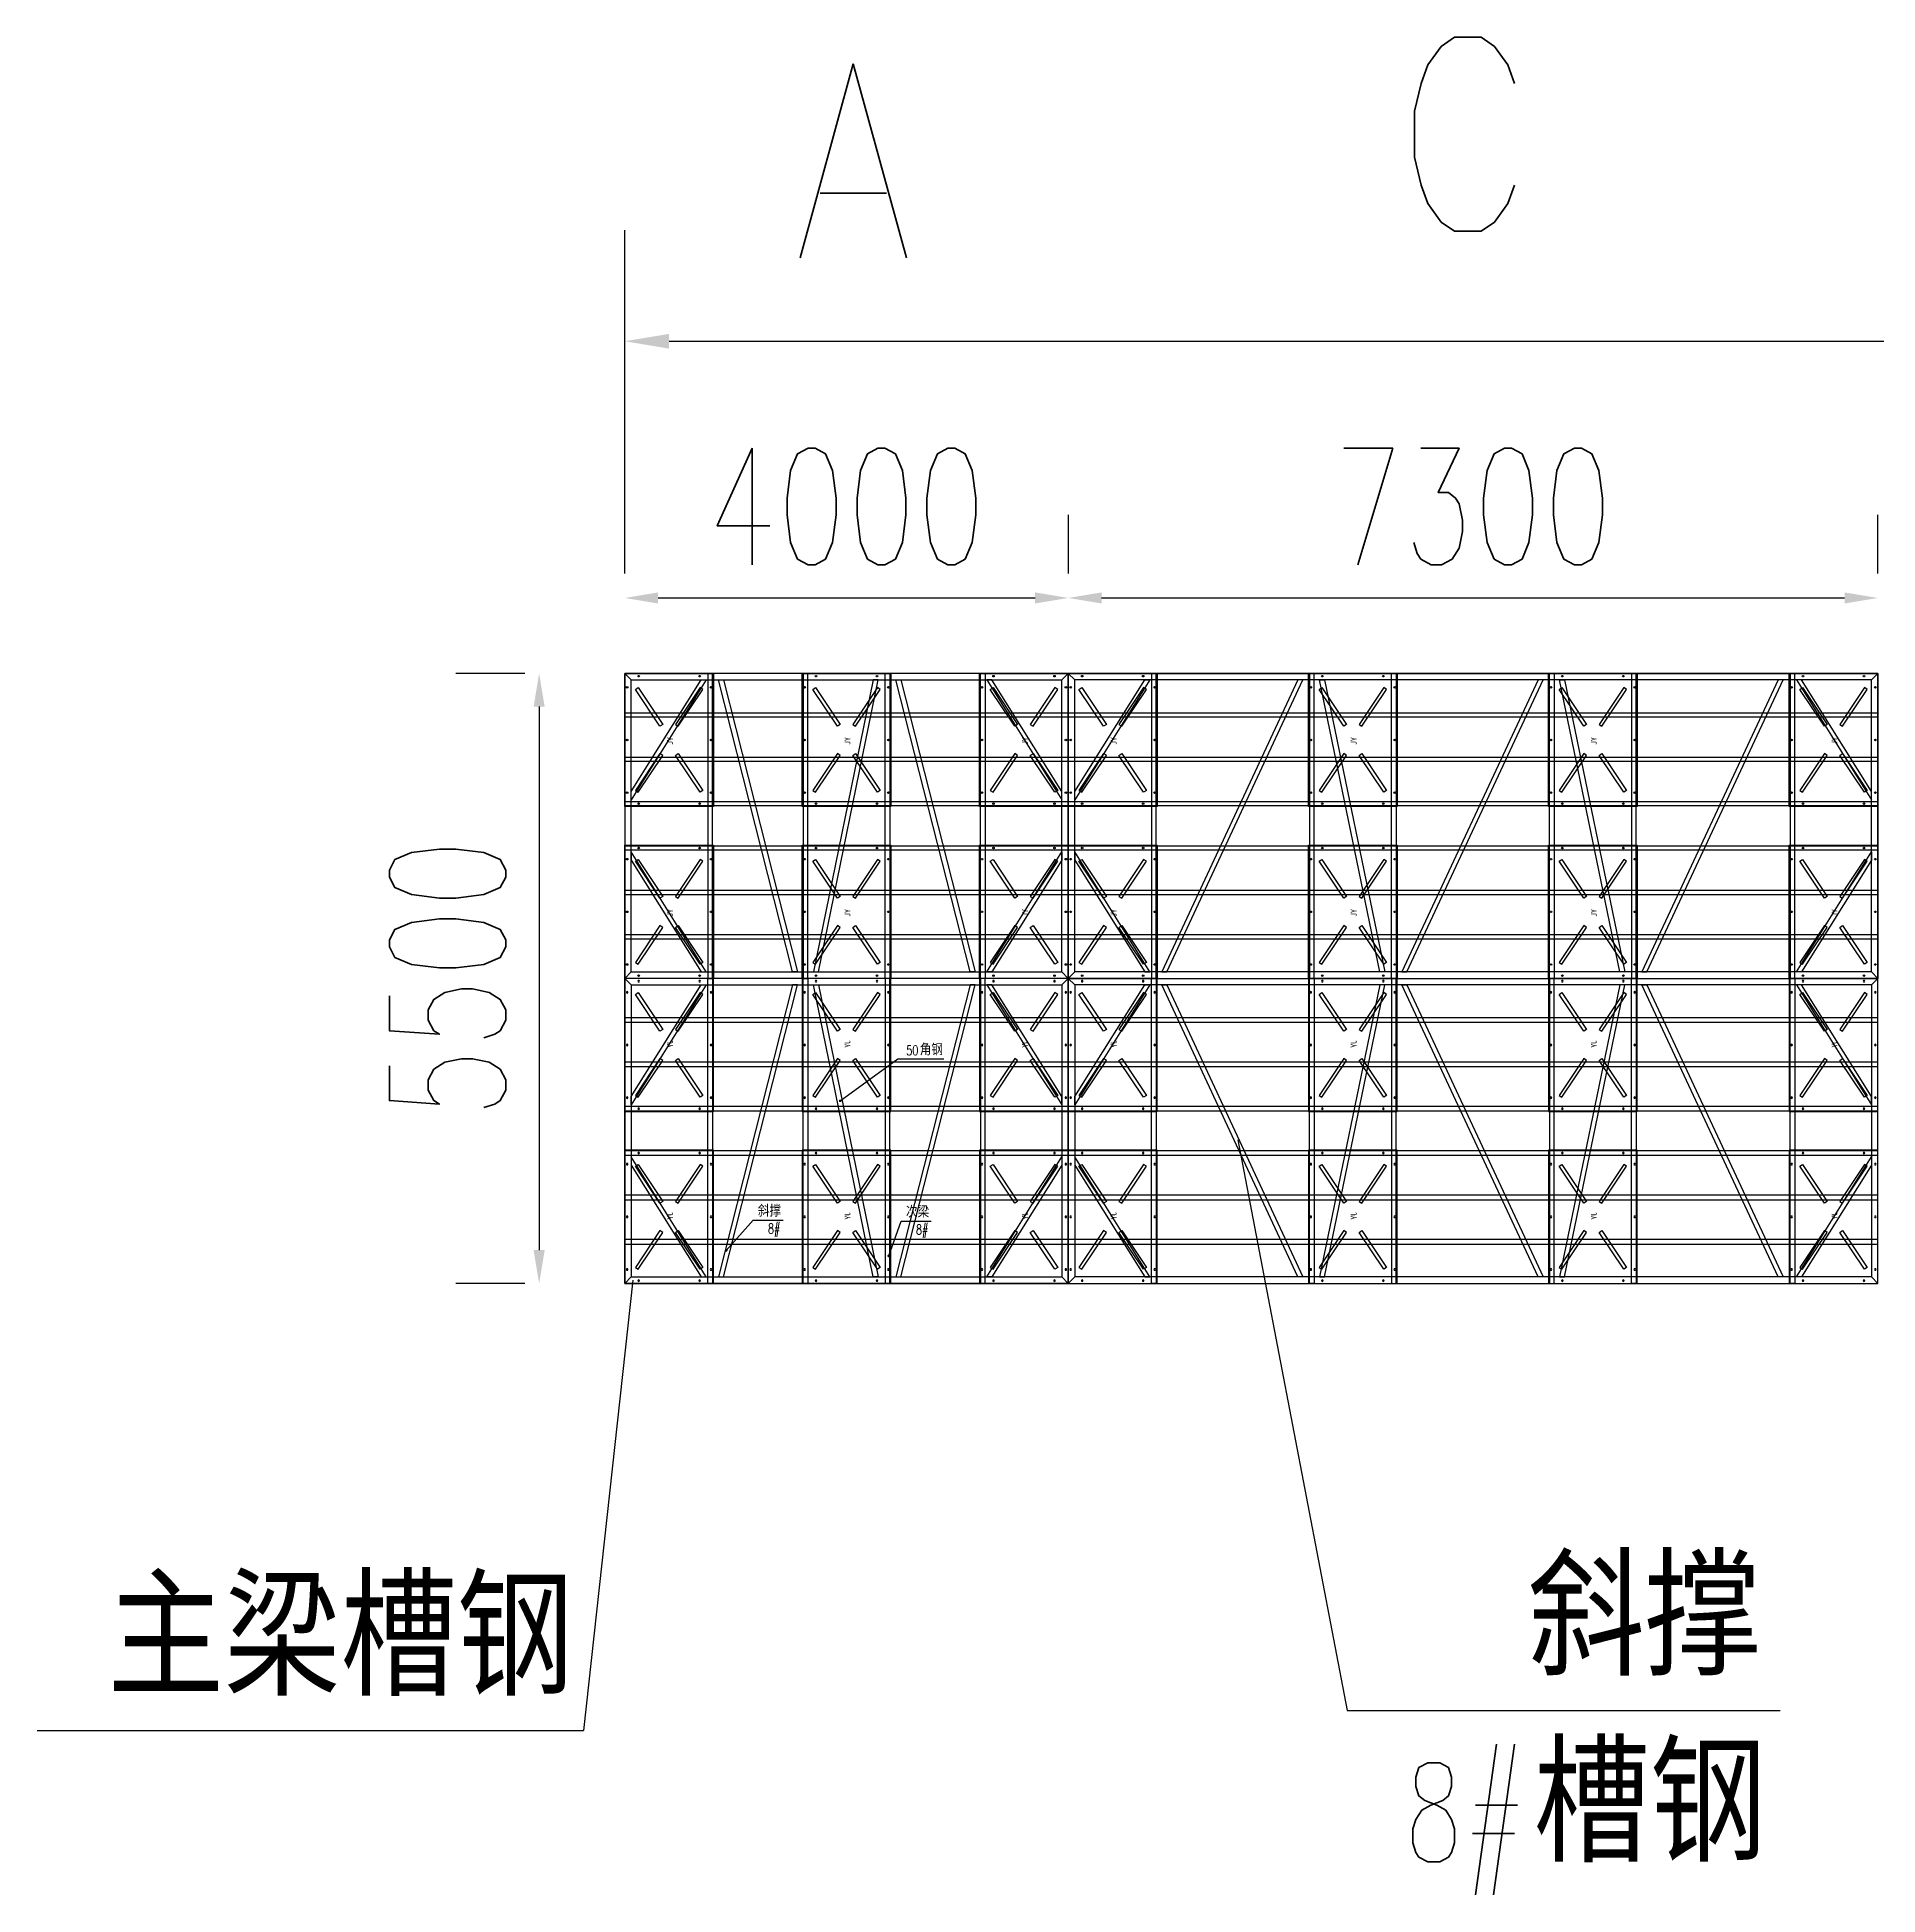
# Model space of a CAD drawing. Header units: millimetres. Extents: x -1471591 to 944464, y -468930 to 547002.
# Drawn here: x -936996 to -920397, y -13154 to 3596 of the extents above; entities that cross this region are included whole.
import ezdxf

# ---------------------------------------------------------------- set-up
doc = ezdxf.new("R2010")
doc.units = ezdxf.units.MM
doc.header["$LTSCALE"] = 10
doc.header["$PDMODE"] = 35
for name, color, linetype in [('DIM_LEAD', 3, 'Continuous'), ('PUB_TEXT', 7, 'Continuous'), ('W-FLOAT_BOWL浮筒', 253, 'Continuous'), ('W-PLASTIC_RAILINGS塑木栏杆', 210, 'Continuous'), ('W-STEEL_FRAME钢架', 3, 'Continuous'), ('W-STEEL_KEEL钢龙骨', 5, 'Continuous')]:
    doc.layers.add(name, color=color, linetype=linetype)
doc.styles.add('_TCH_DIM', font='SIMPLEX.shx', dxfattribs={"bigfont": 'hztxt.shx'})
doc.styles.get("Standard").update_dxf_attribs({"font": 'simplex.shx', "width": 0.8, "bigfont": 'hztxt.shx'})
doc.styles.add('STANDARD_T3', font='simplex.shx', dxfattribs={"width": 0.7, "bigfont": 'hztxt.shx'})
doc.styles.add('黑体', font='simhei.ttf', dxfattribs={"width": 0.8})
doc.dimstyles.new('W&&300', dxfattribs={"dimtxt": 1050, "dimasz": 300, "dimexe": 750, "dimexo": 900, "dimgap": 300, "dimtad": 1, "dimdec": 0, "dimzin": 0, "dimdsep": 46, "dimtxsty": 'STANDARD_T3', "dimcen": 0.09, "dimclrd": 1, "dimclre": 1, "dimclrt": 7, "dimazin": 2, "dimtfac": 1, "dimtdec": 0, "dimtix": 1, "dimtmove": 2, "dimatfit": 3, "dimfxl": 0, "dimtolj": 1, "dimtzin": 0, "dimarcsym": 0})
doc.dimstyles.new('W&&400', dxfattribs={"dimtxt": 1400, "dimasz": 400, "dimexe": 1000, "dimexo": 1200, "dimgap": 400, "dimtad": 1, "dimdec": 0, "dimzin": 0, "dimdsep": 46, "dimtxsty": 'STANDARD_T3', "dimcen": 0.09, "dimclrd": 1, "dimclre": 1, "dimclrt": 7, "dimazin": 2, "dimtfac": 1, "dimtdec": 0, "dimtix": 1, "dimtmove": 2, "dimatfit": 3, "dimfxl": 0, "dimtolj": 1, "dimtzin": 0, "dimarcsym": 0})

# ---------------------------------------------------------------- blocks, each defined once
blk = doc.blocks.new('*D148')
at = {"color": 1, "lineweight": -2, "transparency": 16777216}
for p, q in [((-931697, -1241), (-931697, -711)), ((-927697, -1241), (-927697, -711)), ((-931397, -1461), (-927997, -1461))]:
    blk.add_line(p, q, dxfattribs=at)
at = {"color": 1, "transparency": 16777216}
for points in [[(-931397, -1411), (-931397, -1511), (-931697, -1461)], [(-927997, -1411), (-927997, -1511), (-927697, -1461)]]:
    blk.add_solid(points, dxfattribs=at)
at = {"layer": 'Defpoints', "color": 0, "transparency": 16777216}
for p in [(-927697, -1461), (-931697, -2141), (-927697, -2141)]:
    blk.add_point(p, dxfattribs=at)
at = {"color": 7, "transparency": 16777216, "insert": (-929697, -636), "char_height": 1050, "attachment_point": 5, "style": 'STANDARD_T3'}
blk.add_mtext('\\A1;4000', dxfattribs=at)
blk = doc.blocks.new('*D1265')
at = {"color": 1, "lineweight": -2, "transparency": 16777216}
for p, q in [((-927697, -1241), (-927697, -711)), ((-920397, -1241), (-920397, -711)), ((-927397, -1461), (-920697, -1461))]:
    blk.add_line(p, q, dxfattribs=at)
at = {"color": 1, "transparency": 16777216}
for points in [[(-927397, -1411), (-927397, -1511), (-927697, -1461)], [(-920697, -1411), (-920697, -1511), (-920397, -1461)]]:
    blk.add_solid(points, dxfattribs=at)
at = {"layer": 'Defpoints', "color": 0, "transparency": 16777216}
for p in [(-920397, -1461), (-927697, -2141), (-920397, -2141)]:
    blk.add_point(p, dxfattribs=at)
at = {"color": 7, "transparency": 16777216, "insert": (-924047, -636), "char_height": 1050, "attachment_point": 5, "style": 'STANDARD_T3'}
blk.add_mtext('\\A1;7300', dxfattribs=at)
blk = doc.blocks.new('*D1902')
at = {"color": 1, "lineweight": -2, "transparency": 16777216}
for p, q in [((-931697, -941), (-931697, 1854)), ((-836697, -941), (-836697, 1854)), ((-931297, 854), (-837097, 854))]:
    blk.add_line(p, q, dxfattribs=at)
at = {"color": 1, "transparency": 16777216}
for points in [[(-931297, 920), (-931297, 787), (-931697, 854)], [(-837097, 920), (-837097, 787), (-836697, 854)]]:
    blk.add_solid(points, dxfattribs=at)
at = {"layer": 'Defpoints', "color": 0, "transparency": 16777216}
for p in [(-836697, 854), (-931697, -2141), (-836697, -2141)]:
    blk.add_point(p, dxfattribs=at)
at = {"color": 7, "transparency": 16777216, "insert": (-884197, 1954), "char_height": 1400, "attachment_point": 5, "style": 'STANDARD_T3'}
blk.add_mtext('\\A1;95000', dxfattribs=at)
blk = doc.blocks.new('*D152')
at = {"color": 1, "lineweight": -2, "transparency": 16777216}
for p, q in [((-932597, -2141), (-933219, -2141)), ((-932469, -2441), (-932469, -7341)), ((-932597, -7641), (-933219, -7641))]:
    blk.add_line(p, q, dxfattribs=at)
at = {"color": 1, "transparency": 16777216}
for points in [[(-932519, -2441), (-932419, -2441), (-932469, -2141)], [(-932519, -7341), (-932419, -7341), (-932469, -7641)]]:
    blk.add_solid(points, dxfattribs=at)
at = {"layer": 'Defpoints', "color": 0, "transparency": 16777216}
for p in [(-931697, -2141), (-932469, -7641), (-931697, -7641)]:
    blk.add_point(p, dxfattribs=at)
at = {"color": 7, "transparency": 16777216, "insert": (-933294, -4891), "char_height": 1050, "attachment_point": 5, "rotation": 90, "style": 'STANDARD_T3'}
blk.add_mtext('\\A1;5500', dxfattribs=at)
blk = doc.blocks.new('*U823')
at = {"layer": 'W-STEEL_KEEL钢龙骨'}
blk.add_lwpolyline([(-2000, -20), (2000, -20), (2000, 20), (-2000, 20)], close=True, dxfattribs=at)
blk = doc.blocks.new('*U824')
at = {"color": 0, "linetype": 'ByBlock', "lineweight": -2}
for p in [(0, 2000), (0, 1600), (0, 1200), (0, 800), (0, 400), (0, 0)]:
    blk.add_blockref('*U823', p, dxfattribs=at)
blk = doc.blocks.new('*U825')
at = {"layer": 'W-STEEL_FRAME钢架', "color": 1}
blk.add_lwpolyline([(357, 1317), (312, 1317), (-357, -1317), (-312, -1317)], close=True, dxfattribs=at)
blk = doc.blocks.new('*U826')
at = {"color": 0, "linetype": 'ByBlock', "lineweight": -2}
for p in [(0, 0), (1600, 0)]:
    blk.add_blockref('*U825', p, dxfattribs=at)
blk = doc.blocks.new('*U827')
at = {"layer": 'W-STEEL_FRAME钢架', "color": 6}
for points in [[(-1311, 1317), (-1266, 1317), (-1942, 235), (-1942, 310)], [(-299, -1317), (-254, -1317), (286, 1317), (240, 1317)], [(1311, 1317), (1266, 1317), (1942, 235), (1942, 310)], [(-1311, -1317), (-1266, -1317), (-1942, -235), (-1942, -310)], [(1311, -1317), (1266, -1317), (1942, -235), (1942, -310)]]:
    blk.add_lwpolyline(points, close=True, dxfattribs=at)
blk = doc.blocks.new('*U828')
at = {"color": 0, "linetype": 'ByBlock', "lineweight": -2}
blk.add_blockref('*U827', (0, 0), dxfattribs=at)
blk = doc.blocks.new('$matou$00000186')
for points in [[(-600, 400), (600, 400), (600, -400), (-600, -400)], [(-456, 304), (-472, 279), (-140, 57), (-123, 82)], [(456, 304), (472, 279), (140, 57), (123, 82)], [(-456, -304), (-472, -279), (-140, -57), (-123, -82)], [(456, -304), (472, -279), (140, -57), (123, -82)]]:
    blk.add_lwpolyline(points, close=True)
at = {"color": 1}
for centre in [(-475, 378), (0, 378), (475, 378), (-575, 275), (575, 275), (-575, -275), (575, -275), (-475, -378), (0, -378), (475, -378)]:
    blk.add_circle(centre, 7, dxfattribs=at)
at = {"layer": 'PUB_TEXT', "style": '黑体', "width": 0.8}
blk.add_text('JY', height=52.6, dxfattribs=at).set_placement((-44, -35))
blk = doc.blocks.new('*U829')
at = {"layer": 'W-FLOAT_BOWL浮筒', "rotation": 90}
for p in [(0, 775), (0, -775)]:
    blk.add_blockref('$matou$00000186', p, dxfattribs=at)
blk = doc.blocks.new('*U830')
at = {"layer": 'W-FLOAT_BOWL浮筒', "color": 0, "linetype": 'ByBlock', "lineweight": -2}
for p in [(0, 0), (1600, 0), (3200, 0)]:
    blk.add_blockref('*U829', p, dxfattribs=at)
blk = doc.blocks.new('A')
at = {"layer": 'W-STEEL_FRAME钢架'}
for points in [[(-1935, 1317), (1949, 1317), (2007, 1375), (-1993, 1375)], [(-1935, 1317), (-1993, 1375), (-1993, -1375), (-1935, -1317)], [(1949, 1317), (2007, 1375), (2007, -1375), (1949, -1317)], [(-1935, -1317), (1949, -1317), (2007, -1375), (-1993, -1375)]]:
    blk.add_lwpolyline(points, close=True, dxfattribs=at)
at = {"layer": 'W-STEEL_FRAME钢架', "color": 1}
for points in [[(-1202, 1375), (-1245, 1375), (-1245, -1375), (-1202, -1375)], [(-342, 1375), (-385, 1375), (-385, -1375), (-342, -1375)], [(355, 1375), (398, 1375), (398, -1375), (355, -1375)], [(1215, 1375), (1258, 1375), (1258, -1375), (1215, -1375)]]:
    blk.add_lwpolyline(points, close=True, dxfattribs=at)
blk.add_blockref('*U828', (7, 0))
at = {"xscale": -1}
blk.add_blockref('*U826', (809, 0), dxfattribs=at)
at = {"xscale": -1, "rotation": 180}
blk.add_blockref('*U824', (7, 1000), dxfattribs=at)
at = {"layer": 'W-FLOAT_BOWL浮筒'}
blk.add_blockref('*U830', (-1593, 0), dxfattribs=at)
blk = doc.blocks.new('*U181')
blk.add_blockref('A', (-7, 1375))
at = {"xscale": -1, "rotation": 180}
blk.add_blockref('A', (-7, -1375), dxfattribs=at)
blk = doc.blocks.new('*U182')
at = {"color": 0, "linetype": 'ByBlock', "lineweight": -2}
blk.add_blockref('*U181', (0, 0), dxfattribs=at)
blk = doc.blocks.new('*U590')
at = {"layer": 'W-STEEL_KEEL钢龙骨'}
blk.add_lwpolyline([(-3650, -20), (3650, -20), (3650, 20), (-3650, 20)], close=True, dxfattribs=at)
blk = doc.blocks.new('*U591')
at = {"color": 0, "linetype": 'ByBlock', "lineweight": -2}
for p in [(0, 2000), (0, 1600), (0, 1200), (0, 800), (0, 400), (0, 0)]:
    blk.add_blockref('*U590', p, dxfattribs=at)
blk = doc.blocks.new('*U588')
at = {"layer": 'W-STEEL_FRAME钢架', "color": 1}
blk.add_lwpolyline([(637, 1317), (592, 1317), (-637, -1317), (-592, -1317)], close=True, dxfattribs=at)
blk = doc.blocks.new('*U589')
at = {"color": 0, "linetype": 'ByBlock', "lineweight": -2}
for p in [(0, 0), (2165, 0), (4330, 0)]:
    blk.add_blockref('*U588', p, dxfattribs=at)
blk = doc.blocks.new('C')
at = {"layer": 'W-STEEL_FRAME钢架'}
for points in [[(-3586, 1317), (-3644, 1375), (-3644, -1375), (-3586, -1317)], [(3598, 1317), (-3586, 1317), (-3644, 1375), (3656, 1375)], [(3598, 1317), (3656, 1375), (3656, -1375), (3598, -1317)], [(3598, -1317), (-3586, -1317), (-3644, -1375), (3656, -1375)]]:
    blk.add_lwpolyline(points, close=True, dxfattribs=at)
at = {"layer": 'W-STEEL_FRAME钢架', "color": 1}
for points in [[(-2852, 1375), (-2895, 1375), (-2895, -1375), (-2852, -1375)], [(-1427, 1375), (-1470, 1375), (-1470, -1375), (-1427, -1375)], [(-730, 1375), (-687, 1375), (-687, -1375), (-730, -1375)], [(695, 1375), (738, 1375), (738, -1375), (695, -1375)], [(1478, 1375), (1435, 1375), (1435, -1375), (1478, -1375)], [(2908, 1375), (2865, 1375), (2865, -1375), (2908, -1375)]]:
    blk.add_lwpolyline(points, close=True, dxfattribs=at)
at = {"layer": 'W-STEEL_FRAME钢架', "color": 6}
for points in [[(-2955, 1317), (-2909, 1317), (-3586, 235), (-3586, 310)], [(-1380, 1317), (-1335, 1317), (-791, -1317), (-836, -1317)], [(785, 1317), (830, 1317), (1374, -1317), (1329, -1317)], [(2967, 1317), (2922, 1317), (3598, 235), (3598, 310)], [(-2955, -1317), (-2909, -1317), (-3586, -235), (-3586, -310)], [(2967, -1317), (2922, -1317), (3598, -235), (3598, -310)]]:
    blk.add_lwpolyline(points, close=True, dxfattribs=at)
blk.add_blockref('*U589', (-2165, 0))
at = {"xscale": -1, "rotation": 180}
blk.add_blockref('*U591', (6, 1000), dxfattribs=at)
at = {"layer": 'W-FLOAT_BOWL浮筒', "rotation": 90}
for p in [(-3244, 775), (-1079, 775), (1086, 775), (3256, 775), (-3244, -775), (-1079, -775), (1086, -775), (3256, -775)]:
    blk.add_blockref('$matou$00000186', p, dxfattribs=at)
blk = doc.blocks.new('*U185')
blk.add_blockref('C', (-6, 1375))
at = {"xscale": -1, "rotation": 180}
blk.add_blockref('C', (-6, -1375), dxfattribs=at)
blk = doc.blocks.new('*U186')
at = {"color": 0, "linetype": 'ByBlock', "lineweight": -2}
blk.add_blockref('*U185', (0, 0), dxfattribs=at)

msp = doc.modelspace()

# ---------------------------------------------------------------- linework, layer by layer
for points in [[(-931697.2, -7641.3), (-927697.2, -7641.3), (-927697.2, -2141.3), (-931697.2, -2141.3)], [(-927697.2, -7641.3), (-920397.2, -7641.3), (-920397.2, -2141.3), (-927697.2, -2141.3)]]:
    msp.add_lwpolyline(points, close=True)
at = {"layer": 'DIM_LEAD'}
for p, q in [((-929753.9, -5995.1), (-929234.8, -5616)), ((-929234.8, -5616), (-928820.9, -5616)), ((-926167.6, -6347.2), (-925183.6, -11491.9)), ((-930782.1, -7343.8), (-930539.2, -7070.9)), ((-930539.2, -7070.9), (-930269.2, -7070.9)), ((-929316.6, -7393.7), (-929204.2, -7079.2)), ((-929204.2, -7079.2), (-928934.2, -7079.2)), ((-931623.8, -7612.5), (-932068.9, -11674)), ((-925183.6, -11491.9), (-921277.6, -11491.9)), ((-936995.7, -11674), (-932068.9, -11674))]:
    msp.add_line(p, q, dxfattribs=at)
at = {"layer": 'DIM_LEAD', "const_width": 12}
for points in [[(-929758.7, -5998.6, 1), (-929749, -5991.6, 1)], [(-930786.1, -7348.3, 1), (-930778.1, -7339.3, 1)], [(-929318.6, -7399.4, 1), (-929314.6, -7388.1, 1)]]:
    msp.add_lwpolyline(points, format="xyb", close=True, dxfattribs=at)

# ---------------------------------------------------------------- block references
for name, p in [('*U182', (-929697.2, -4891.3)), ('*U186', (-924047.2, -4891.3))]:
    msp.add_blockref(name, p)

# ---------------------------------------------------------------- texts
at = {"layer": 'W-PLASTIC_RAILINGS塑木栏杆', "color": 0, "width": 0.8}
for s, p in [('C', (-924754.7, 1845.6)), ('A', (-930176, 1605.7))]:
    msp.add_text(s, height=1750, dxfattribs=at).set_placement(p)
at = {"layer": 'W-STEEL_FRAME钢架', "color": 7, "style": '_TCH_DIM', "width": 0.705882}
for s, height, p in [('50', 89.25, (-929157.6, -5584.5)), ('8#', 89.25, (-930405.7, -7191.6)), ('8#', 89.25, (-929070.7, -7199.9)), ('8#', 892.5, (-924672.4, -12856.9))]:
    msp.add_text(s, height=height, dxfattribs=at).set_placement(p)
at = {"layer": 'W-STEEL_FRAME钢架', "color": 7, "style": '_TCH_DIM'}
for s, height, p in [('角钢', 105, (-929037.6, -5584.5)), ('斜撑', 105, (-930496.6, -7039.4)), ('次梁', 105, (-929161.6, -7047.7)), ('斜撑', 1050, (-923552, -11176.9)), ('主梁槽钢', 1050, (-936360.7, -11359)), ('槽钢', 1050, (-923502.4, -12856.9))]:
    msp.add_text(s, height=height, dxfattribs=at).set_placement(p)

# ---------------------------------------------------------------- dimensions: what is measured, and where the dimension line sits
for base, p1, p2, dimstyle, picture, middle in [((-836697.2, 853.8), (-931697.2, -2141.3), (-836697.2, -2141.3), 'W&&400', '*D1902', (-884197.2, 1953.8)), ((-927697.3, -1460.8), (-931697.2, -2141.3), (-927697.3, -2141.3), 'W&&300', '*D148', (-929697.2, -635.8)), ((-920397.2, -1460.8), (-927697.2, -2141.3), (-920397.2, -2141.3), 'W&&300', '*D1265', (-924047.2, -635.8))]:
    dim = msp.add_linear_dim(base=base, p1=p1, p2=p2, dimstyle=dimstyle)
    dim.commit()
    dim.dimension.update_dxf_attribs({"geometry": picture, "text_midpoint": middle})
dim = msp.add_linear_dim(base=(-932469.4, -7641.3), p1=(-931697.2, -2141.3), p2=(-931697.2, -7641.3), angle=90, dimstyle='W&&300')
dim.commit()
dim.dimension.update_dxf_attribs({"geometry": '*D152', "text_midpoint": (-933294.4, -4891.3)})

doc.saveas('drawing.dxf')
